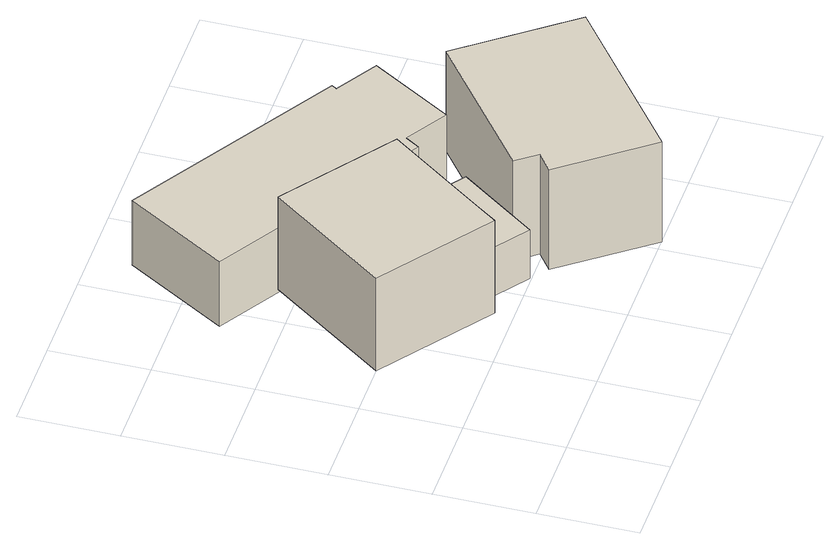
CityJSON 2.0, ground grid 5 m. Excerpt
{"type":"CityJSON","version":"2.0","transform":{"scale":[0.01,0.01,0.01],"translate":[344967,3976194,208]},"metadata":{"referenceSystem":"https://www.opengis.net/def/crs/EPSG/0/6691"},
"CityObjects":{
"building1":{"type":"Building","attributes":{"measuredHeight":7},"geometry":[{"type":"Solid","lod":"1","boundaries":[[[[0,1,2,3,4,5]],[[4,6,7,5]],[[3,8,6,4]],[[2,9,8,3]],[[1,10,9,2]],[[0,11,10,1]],[[5,7,11,0]],[[6,8,9,10,11,7]]]]}]},
"building2":{"type":"Building","attributes":{"measuredHeight":2.9},"geometry":[{"type":"Solid","lod":"1","boundaries":[[[[12,13,14,15]],[[14,16,17,15]],[[13,18,16,14]],[[12,19,18,13]],[[15,17,19,12]],[[16,18,19,17]]]]}]},
"building3":{"type":"Building","attributes":{"measuredHeight":4.9},"geometry":[{"type":"Solid","lod":"1","boundaries":[[[[20,21,22,23,24,25,26,27]],[[26,28,29,27]],[[25,30,28,26]],[[24,31,30,25]],[[23,32,31,24]],[[22,33,32,23]],[[21,34,33,22]],[[20,35,34,21]],[[27,29,35,20]],[[28,30,31,32,33,34,35,29]]]]}]},
"building4":{"type":"Building","attributes":{"measuredHeight":7.8},"geometry":[{"type":"Solid","lod":"1","boundaries":[[[[36,37,38,39,40,41]],[[40,42,43,41]],[[39,44,42,40]],[[38,45,44,39]],[[37,46,45,38]],[[36,47,46,37]],[[41,43,47,36]],[[42,44,45,46,47,43]]]]}]}
},
"vertices":[
[30,927,237],[471,1529,237],[1028,1121,237],[956,1023,237],[669,632,237],[587,520,237],[669,632,791],[587,520,791],[956,1023,791],[1028,1121,791],[471,1529,791],[30,927,791],
[1206,841,198],[918,448,198],[669,632,198],[956,1023,198],[669,632,489],[956,1023,489],[918,448,489],[1206,841,489],
[175,1724,204],[489,2236,204],[1549,1586,204],[1533,1560,204],[1746,1430,204],[1493,1018,204],[1279,1149,204],[1234,1077,204],[1279,1149,590],[1234,1077,590],[1493,1018,590],[1746,1430,590],[1533,1560,590],[1549,1586,590],[489,2236,590],[175,1724,590],
[1218,444,15],[1314,517,15],[1233,623,15],[1909,1143,15],[2330,595,15],[1559,1,15],[2330,595,613],[1559,1,613],[1909,1143,613],[1233,623,613],[1314,517,613],[1218,444,613]
]}
